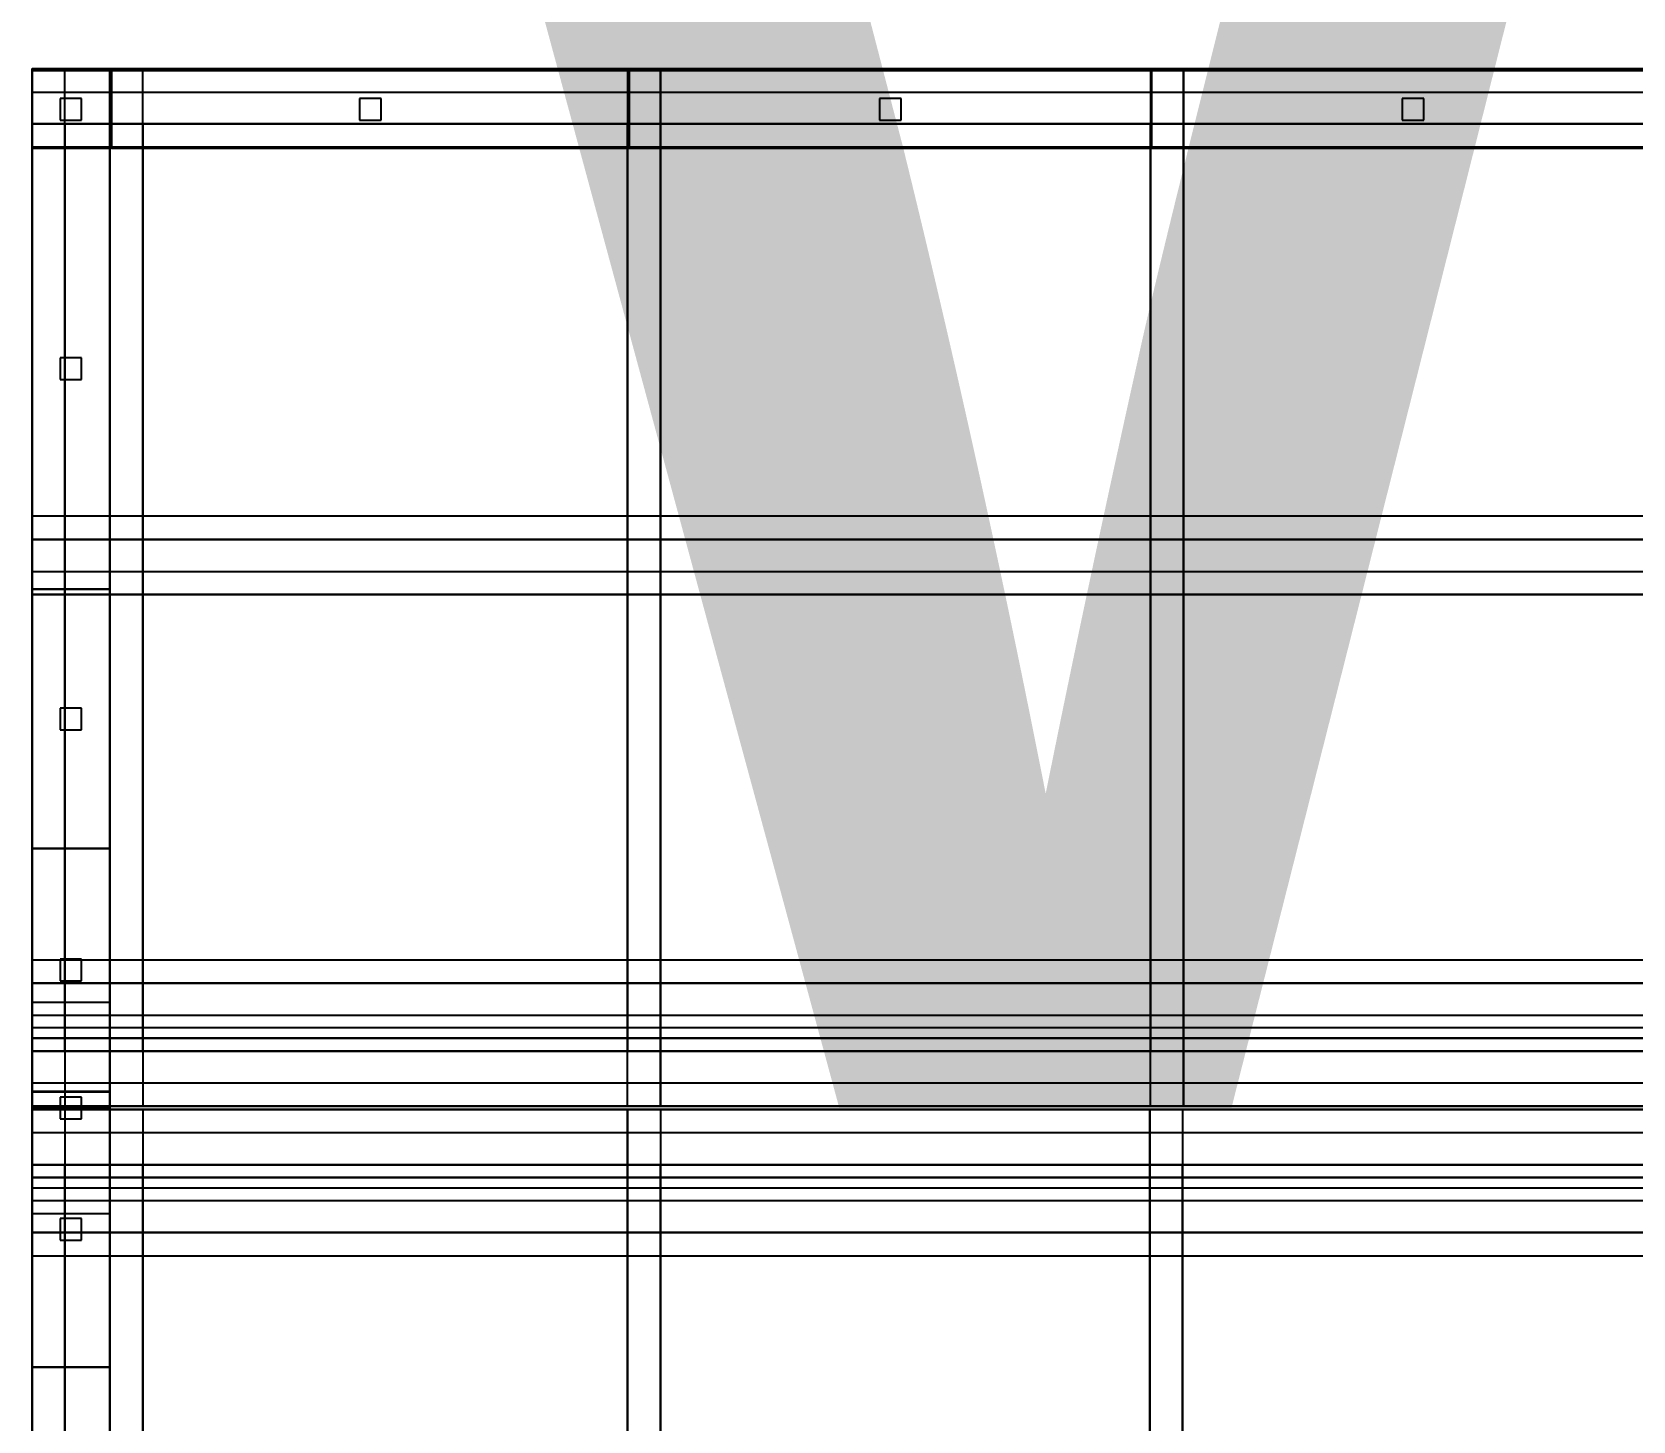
# Model space of a CAD drawing. Header units: inches. Extents: x -147 to 425, y -48 to 169.
# Drawn here: x -147.3 to -74.3, y -14.7 to 48.6 of the extents above; entities that cross this region are included whole.
import ezdxf

# ---------------------------------------------------------------- set-up
doc = ezdxf.new("R2010")
doc.units = ezdxf.units.IN
doc.header["$MEASUREMENT"] = 0
doc.layers.add('R1', color=4, linetype='CONTINUOUS')
doc.layers.add('W1', color=5, linetype='CONTINUOUS')

msp = doc.modelspace()

# ---------------------------------------------------------------- linework, layer by layer
at = {"layer": 'R1'}
for points in [[(146.48, 44.42, 94.24), (-147.26, 44.42, 94.24), (-147.26, 46.93, 96.74), (146.48, 46.93, 96.74)], [(-147.26, 45.87, 97.8), (146.48, 45.87, 97.8), (146.48, 46.93, 96.74), (-147.26, 46.93, 96.74)], [(-147.26, 44.42, 94.24), (-147.26, -0.31, 138.98), (-147.26, 2.19, 141.48), (-147.26, 46.93, 96.74)], [(-145.77, 2.19, 141.48), (-145.77, 46.93, 96.74), (-147.26, 46.93, 96.74), (-147.26, 2.19, 141.48)], [(-143.72, 44.42, 94.24), (-143.72, -0.31, 138.98), (-143.72, 2.19, 141.48), (-143.72, 46.93, 96.74)], [(-142.22, 2.19, 141.48), (-142.22, 46.93, 96.74), (-143.72, 46.93, 96.74), (-143.72, 2.19, 141.48)], [(-120.14, 46.93, 96.74), (-120.14, 2.19, 141.48), (-118.64, 2.19, 141.48), (-118.64, 46.93, 96.74)], [(-118.64, -0.31, 138.98), (-118.64, 44.42, 94.24), (-118.64, 46.93, 96.74), (-118.64, 2.19, 141.48)], [(-96.32, 46.93, 96.74), (-96.32, 2.19, 141.48), (-94.82, 2.19, 141.48), (-94.82, 46.93, 96.74)], [(-94.82, -0.31, 138.98), (-94.82, 44.42, 94.24), (-94.82, 46.93, 96.74), (-94.82, 2.19, 141.48)], [(146.48, 43.36, 95.3), (-147.26, 43.36, 95.3), (-147.26, 44.42, 94.24), (146.48, 44.42, 94.24)], [(-145.77, 44.42, 94.24), (-145.77, -0.31, 138.98), (-147.26, -0.31, 138.98), (-147.26, 44.42, 94.24)], [(-142.22, 44.42, 94.24), (-142.22, -0.31, 138.98), (-143.72, -0.31, 138.98), (-143.72, 44.42, 94.24)], [(-120.14, -0.31, 138.98), (-120.14, 44.42, 94.24), (-118.64, 44.42, 94.24), (-118.64, -0.31, 138.98)], [(-96.32, -0.31, 138.98), (-96.32, 44.42, 94.24), (-94.82, 44.42, 94.24), (-94.82, -0.31, 138.98)], [(-143.72, 26.55, 117.12), (-147.26, 26.55, 117.12), (-147.26, 25.49, 118.18), (-143.72, 25.49, 118.18)], [(-118.64, 26.55, 117.12), (-143.72, 26.55, 117.12), (-143.72, 25.49, 118.18), (-118.64, 25.49, 118.18)], [(-94.82, 26.55, 117.12), (-118.64, 26.55, 117.12), (-118.64, 25.49, 118.18), (-94.82, 25.49, 118.18)], [(-71.04, 26.55, 117.12), (-94.82, 26.55, 117.12), (-94.82, 25.49, 118.18), (-71.04, 25.49, 118.18)], [(-147.26, 22.99, 115.68), (-143.72, 22.99, 115.68), (-143.72, 25.49, 118.18), (-147.26, 25.49, 118.18)], [(-143.72, 22.99, 115.68), (-118.64, 22.99, 115.68), (-118.64, 25.49, 118.18), (-143.72, 25.49, 118.18)], [(-118.64, 22.99, 115.68), (-94.82, 22.99, 115.68), (-94.82, 25.49, 118.18), (-118.64, 25.49, 118.18)], [(-94.82, 22.99, 115.68), (-71.04, 22.99, 115.68), (-71.04, 25.49, 118.18), (-94.82, 25.49, 118.18)], [(-147.26, 24.04, 114.62), (-143.72, 24.04, 114.62), (-143.72, 22.99, 115.68), (-147.26, 22.99, 115.68)], [(-143.72, 24.04, 114.62), (-118.64, 24.04, 114.62), (-118.64, 22.99, 115.68), (-143.72, 22.99, 115.68)], [(-118.64, 24.04, 114.62), (-94.82, 24.04, 114.62), (-94.82, 22.99, 115.68), (-118.64, 22.99, 115.68)], [(-94.82, 24.04, 114.62), (-71.04, 24.04, 114.62), (-71.04, 22.99, 115.68), (-94.82, 22.99, 115.68)], [(-143.72, 6.34, 137.33), (-147.26, 6.34, 137.33), (-147.26, 5.28, 138.39), (-143.72, 5.28, 138.39)], [(-118.64, 6.34, 137.33), (-143.72, 6.34, 137.33), (-143.72, 5.28, 138.39), (-118.64, 5.28, 138.39)], [(-94.82, 6.34, 137.33), (-118.64, 6.34, 137.33), (-118.64, 5.28, 138.39), (-94.82, 5.28, 138.39)], [(-71.04, 6.34, 137.33), (-94.82, 6.34, 137.33), (-94.82, 5.28, 138.39), (-71.04, 5.28, 138.39)], [(-147.26, 2.78, 135.89), (-143.72, 2.78, 135.89), (-143.72, 5.28, 138.39), (-147.26, 5.28, 138.39)], [(-143.72, 2.78, 135.89), (-118.64, 2.78, 135.89), (-118.64, 5.28, 138.39), (-143.72, 5.28, 138.39)], [(-118.64, 2.78, 135.89), (-94.82, 2.78, 135.89), (-94.82, 5.28, 138.39), (-118.64, 5.28, 138.39)], [(-94.82, 2.78, 135.89), (-71.04, 2.78, 135.89), (-71.04, 5.28, 138.39), (-94.82, 5.28, 138.39)], [(-147.26, 3.83, 134.83), (-143.72, 3.83, 134.83), (-143.72, 2.78, 135.89), (-147.26, 2.78, 135.89)], [(-143.72, 3.83, 134.83), (-118.64, 3.83, 134.83), (-118.64, 2.78, 135.89), (-143.72, 2.78, 135.89)], [(-118.64, 3.83, 134.83), (-94.82, 3.83, 134.83), (-94.82, 2.78, 135.89), (-118.64, 2.78, 135.89)], [(-94.82, 3.83, 134.83), (-71.04, 3.83, 134.83), (-71.04, 2.78, 135.89), (-94.82, 2.78, 135.89)], [(146.48, 3.25, 140.42), (-147.26, 3.25, 140.42), (-147.26, 2.19, 141.48), (146.48, 2.19, 141.48)], [(-147.26, -0.31, 138.98), (146.48, -0.31, 138.98), (146.48, 2.19, 141.48), (-147.26, 2.19, 141.48)], [(-147.26, 0.74, 137.92), (146.48, 0.74, 137.92), (146.48, -0.31, 138.98), (-147.26, -0.31, 138.98)], [(146.48, -0.47, 138.98), (-147.26, -0.47, 138.98), (-147.26, -2.98, 141.48), (146.48, -2.98, 141.48)], [(146.48, -1.53, 137.92), (-147.26, -1.53, 137.92), (-147.26, -0.47, 138.98), (146.48, -0.47, 138.98)], [(-147.26, -0.47, 138.98), (-147.26, -45.21, 94.24), (-147.26, -47.71, 96.74), (-147.26, -2.98, 141.48)], [(-145.77, -0.47, 138.98), (-145.77, -45.21, 94.24), (-147.26, -45.21, 94.24), (-147.26, -0.47, 138.98)], [(-143.72, -0.47, 138.98), (-143.72, -45.21, 94.24), (-143.72, -47.71, 96.74), (-143.72, -2.98, 141.48)], [(-142.22, -0.47, 138.98), (-142.22, -45.21, 94.24), (-143.72, -45.21, 94.24), (-143.72, -0.47, 138.98)], [(-120.14, -0.47, 138.98), (-120.14, -45.21, 94.24), (-120.14, -47.71, 96.74), (-120.14, -2.98, 141.48)], [(-118.64, -0.47, 138.98), (-118.64, -45.21, 94.24), (-120.14, -45.21, 94.24), (-120.14, -0.47, 138.98)], [(-96.36, -0.47, 138.98), (-96.36, -45.21, 94.24), (-96.36, -47.71, 96.74), (-96.36, -2.98, 141.48)], [(-94.86, -0.47, 138.98), (-94.86, -45.21, 94.24), (-96.36, -45.21, 94.24), (-96.36, -0.47, 138.98)], [(-147.26, -4.04, 140.42), (146.48, -4.04, 140.42), (146.48, -2.98, 141.48), (-147.26, -2.98, 141.48)], [(-145.77, -47.71, 96.74), (-145.77, -2.98, 141.48), (-147.26, -2.98, 141.48), (-147.26, -47.71, 96.74)], [(-143.72, -3.56, 135.89), (-147.26, -3.56, 135.89), (-147.26, -6.07, 138.39), (-143.72, -6.07, 138.39)], [(-143.72, -4.62, 134.83), (-147.26, -4.62, 134.83), (-147.26, -3.56, 135.89), (-143.72, -3.56, 135.89)], [(-142.22, -47.71, 96.74), (-142.22, -2.98, 141.48), (-143.72, -2.98, 141.48), (-143.72, -47.71, 96.74)], [(-120.14, -3.56, 135.89), (-143.72, -3.56, 135.89), (-143.72, -6.07, 138.39), (-120.14, -6.07, 138.39)], [(-120.14, -4.62, 134.83), (-143.72, -4.62, 134.83), (-143.72, -3.56, 135.89), (-120.14, -3.56, 135.89)], [(-118.64, -47.71, 96.74), (-118.64, -2.98, 141.48), (-120.14, -2.98, 141.48), (-120.14, -47.71, 96.74)], [(-96.36, -3.56, 135.89), (-120.14, -3.56, 135.89), (-120.14, -6.07, 138.39), (-96.36, -6.07, 138.39)], [(-96.36, -4.62, 134.83), (-120.14, -4.62, 134.83), (-120.14, -3.56, 135.89), (-96.36, -3.56, 135.89)], [(-94.86, -47.71, 96.74), (-94.86, -2.98, 141.48), (-96.36, -2.98, 141.48), (-96.36, -47.71, 96.74)], [(-72.54, -3.56, 135.89), (-96.36, -3.56, 135.89), (-96.36, -6.07, 138.39), (-72.54, -6.07, 138.39)], [(-72.54, -4.62, 134.83), (-96.36, -4.62, 134.83), (-96.36, -3.56, 135.89), (-72.54, -3.56, 135.89)], [(-147.26, -7.13, 137.33), (-143.72, -7.13, 137.33), (-143.72, -6.07, 138.39), (-147.26, -6.07, 138.39)], [(-143.72, -7.13, 137.33), (-120.14, -7.13, 137.33), (-120.14, -6.07, 138.39), (-143.72, -6.07, 138.39)], [(-120.14, -7.13, 137.33), (-96.36, -7.13, 137.33), (-96.36, -6.07, 138.39), (-120.14, -6.07, 138.39)], [(-96.36, -7.13, 137.33), (-72.54, -7.13, 137.33), (-72.54, -6.07, 138.39), (-96.36, -6.07, 138.39)]]:
    msp.add_3dface(points, dxfattribs=at)
at = {"layer": 'W1'}
for p, q in [((-145, 45.57, 19.96), (-145.98, 45.57, 19.96)), ((-145.98, 45.57, 19.96), (-145.98, 44.59, 19.96)), ((-145, 45.57, 38.54), (-145.98, 45.57, 38.54)), ((-145.98, 45.57, 38.54), (-145.98, 44.59, 38.54)), ((-145, 45.57, 57.09), (-145.98, 45.57, 57.09)), ((-145.98, 45.57, 57.09), (-145.98, 44.59, 57.09)), ((-145, 45.57, 75.67), (-145.98, 45.57, 75.67)), ((-145.98, 45.57, 75.67), (-145.98, 44.59, 75.67)), ((-145, 44.59, 19.96), (-145, 45.57, 19.96)), ((-145, 44.59, 38.54), (-145, 45.57, 38.54)), ((-145, 44.59, 57.09), (-145, 45.57, 57.09)), ((-145, 44.59, 75.67), (-145, 45.57, 75.67)), ((-143.64, 45.57, 16.24), (-143.64, 45.57, 15.26)), ((-143.64, 45.57, 15.26), (-143.64, 44.59, 15.26)), ((-143.64, 44.59, 16.24), (-143.64, 45.57, 16.24)), ((-143.64, 45.57, 51.67), (-143.64, 45.57, 50.69)), ((-143.64, 45.57, 50.69), (-143.64, 44.59, 50.69)), ((-143.64, 44.59, 51.67), (-143.64, 45.57, 51.67)), ((-143.64, 45.57, 87.11), (-143.64, 45.57, 86.12)), ((-143.64, 45.57, 86.12), (-143.64, 44.59, 86.12)), ((-143.64, 44.59, 87.11), (-143.64, 45.57, 87.11)), ((-131.36, 45.57, 19.96), (-132.34, 45.57, 19.96)), ((-132.34, 45.57, 19.96), (-132.34, 44.59, 19.96)), ((-131.36, 45.57, 38.54), (-132.34, 45.57, 38.54)), ((-132.34, 45.57, 38.54), (-132.34, 44.59, 38.54)), ((-131.36, 45.57, 57.09), (-132.34, 45.57, 57.09)), ((-132.34, 45.57, 57.09), (-132.34, 44.59, 57.09)), ((-131.36, 45.57, 75.67), (-132.34, 45.57, 75.67)), ((-132.34, 45.57, 75.67), (-132.34, 44.59, 75.67)), ((-131.36, 44.59, 19.96), (-131.36, 45.57, 19.96)), ((-131.36, 44.59, 38.54), (-131.36, 45.57, 38.54)), ((-131.36, 44.59, 57.09), (-131.36, 45.57, 57.09)), ((-131.36, 44.59, 75.67), (-131.36, 45.57, 75.67)), ((-120.06, 45.57, 16.24), (-120.06, 45.57, 15.26)), ((-120.06, 45.57, 15.26), (-120.06, 44.59, 15.26)), ((-120.06, 44.59, 16.24), (-120.06, 45.57, 16.24)), ((-120.06, 45.57, 51.67), (-120.06, 45.57, 50.69)), ((-120.06, 45.57, 50.69), (-120.06, 44.59, 50.69)), ((-120.06, 44.59, 51.67), (-120.06, 45.57, 51.67)), ((-120.06, 45.57, 87.11), (-120.06, 45.57, 86.12)), ((-120.06, 45.57, 86.12), (-120.06, 44.59, 86.12)), ((-120.06, 44.59, 87.11), (-120.06, 45.57, 87.11)), ((-107.68, 45.57, 19.96), (-108.66, 45.57, 19.96)), ((-108.66, 45.57, 19.96), (-108.66, 44.59, 19.96)), ((-107.68, 45.57, 38.54), (-108.66, 45.57, 38.54)), ((-108.66, 45.57, 38.54), (-108.66, 44.59, 38.54)), ((-107.68, 45.57, 57.09), (-108.66, 45.57, 57.09)), ((-108.66, 45.57, 57.09), (-108.66, 44.59, 57.09)), ((-107.68, 45.57, 75.67), (-108.66, 45.57, 75.67)), ((-108.66, 45.57, 75.67), (-108.66, 44.59, 75.67)), ((-107.68, 44.59, 19.96), (-107.68, 45.57, 19.96)), ((-107.68, 44.59, 38.54), (-107.68, 45.57, 38.54)), ((-107.68, 44.59, 57.09), (-107.68, 45.57, 57.09)), ((-107.68, 44.59, 75.67), (-107.68, 45.57, 75.67)), ((-96.28, 45.57, 16.24), (-96.28, 45.57, 15.26)), ((-96.28, 45.57, 15.26), (-96.28, 44.59, 15.26)), ((-96.28, 44.59, 16.24), (-96.28, 45.57, 16.24)), ((-96.28, 45.57, 51.67), (-96.28, 45.57, 50.69)), ((-96.28, 45.57, 50.69), (-96.28, 44.59, 50.69)), ((-96.28, 44.59, 51.67), (-96.28, 45.57, 51.67)), ((-96.28, 45.57, 87.11), (-96.28, 45.57, 86.12)), ((-96.28, 45.57, 86.12), (-96.28, 44.59, 86.12)), ((-96.28, 44.59, 87.11), (-96.28, 45.57, 87.11)), ((-83.88, 45.57, 19.96), (-84.86, 45.57, 19.96)), ((-84.86, 45.57, 19.96), (-84.86, 44.59, 19.96)), ((-83.88, 45.57, 38.54), (-84.86, 45.57, 38.54)), ((-84.86, 45.57, 38.54), (-84.86, 44.59, 38.54)), ((-83.88, 45.57, 57.09), (-84.86, 45.57, 57.09)), ((-84.86, 45.57, 57.09), (-84.86, 44.59, 57.09)), ((-83.88, 45.57, 75.67), (-84.86, 45.57, 75.67)), ((-84.86, 45.57, 75.67), (-84.86, 44.59, 75.67)), ((-83.88, 44.59, 19.96), (-83.88, 45.57, 19.96)), ((-83.88, 44.59, 38.54), (-83.88, 45.57, 38.54)), ((-83.88, 44.59, 57.09), (-83.88, 45.57, 57.09)), ((-83.88, 44.59, 75.67), (-83.88, 45.57, 75.67)), ((-145.98, 44.59, 19.96), (-145, 44.59, 19.96)), ((-145.98, 44.59, 38.54), (-145, 44.59, 38.54)), ((-145.98, 44.59, 57.09), (-145, 44.59, 57.09)), ((-145.98, 44.59, 75.67), (-145, 44.59, 75.67)), ((-143.64, 44.59, 15.26), (-143.64, 44.59, 16.24)), ((-143.64, 44.59, 50.69), (-143.64, 44.59, 51.67)), ((-143.64, 44.59, 86.12), (-143.64, 44.59, 87.11)), ((-132.34, 44.59, 19.96), (-131.36, 44.59, 19.96)), ((-132.34, 44.59, 38.54), (-131.36, 44.59, 38.54)), ((-132.34, 44.59, 57.09), (-131.36, 44.59, 57.09)), ((-132.34, 44.59, 75.67), (-131.36, 44.59, 75.67)), ((-120.06, 44.59, 15.26), (-120.06, 44.59, 16.24)), ((-120.06, 44.59, 50.69), (-120.06, 44.59, 51.67)), ((-120.06, 44.59, 86.12), (-120.06, 44.59, 87.11)), ((-108.66, 44.59, 19.96), (-107.68, 44.59, 19.96)), ((-108.66, 44.59, 38.54), (-107.68, 44.59, 38.54)), ((-108.66, 44.59, 57.09), (-107.68, 44.59, 57.09)), ((-108.66, 44.59, 75.67), (-107.68, 44.59, 75.67)), ((-96.28, 44.59, 15.26), (-96.28, 44.59, 16.24)), ((-96.28, 44.59, 50.69), (-96.28, 44.59, 51.67)), ((-96.28, 44.59, 86.12), (-96.28, 44.59, 87.11)), ((-84.86, 44.59, 19.96), (-83.88, 44.59, 19.96)), ((-84.86, 44.59, 38.54), (-83.88, 44.59, 38.54)), ((-84.86, 44.59, 57.09), (-83.88, 44.59, 57.09)), ((-84.86, 44.59, 75.67), (-83.88, 44.59, 75.67)), ((-145, 43.31, 15.26), (-145.98, 43.31, 15.26)), ((-145.98, 43.31, 15.26), (-145.98, 43.31, 16.24)), ((-145.98, 43.31, 16.24), (-145, 43.31, 16.24)), ((-145, 43.31, 50.69), (-145.98, 43.31, 50.69)), ((-145.98, 43.31, 50.69), (-145.98, 43.31, 51.67)), ((-145.98, 43.31, 51.67), (-145, 43.31, 51.67)), ((-145, 43.31, 86.12), (-145.98, 43.31, 86.12)), ((-145.98, 43.31, 86.12), (-145.98, 43.31, 87.11)), ((-145.98, 43.31, 87.11), (-145, 43.31, 87.11)), ((-145, 43.31, 16.24), (-145, 43.31, 15.26)), ((-145, 43.31, 51.67), (-145, 43.31, 50.69)), ((-145, 43.31, 87.11), (-145, 43.31, 86.12)), ((-145, 33.76, 19.96), (-145.98, 33.76, 19.96)), ((-145.98, 33.76, 19.96), (-145.98, 32.78, 19.96)), ((-145, 33.76, 38.54), (-145.98, 33.76, 38.54)), ((-145.98, 33.76, 38.54), (-145.98, 32.78, 38.54)), ((-145, 33.76, 57.09), (-145.98, 33.76, 57.09)), ((-145.98, 33.76, 57.09), (-145.98, 32.78, 57.09)), ((-145, 33.76, 75.67), (-145.98, 33.76, 75.67)), ((-145.98, 33.76, 75.67), (-145.98, 32.78, 75.67)), ((-145, 33.76, 93.23), (-145.98, 33.76, 93.23)), ((-145.98, 33.76, 93.23), (-145.98, 32.78, 93.23)), ((-145, 32.78, 19.96), (-145, 33.76, 19.96)), ((-145, 32.78, 38.54), (-145, 33.76, 38.54)), ((-145, 32.78, 57.09), (-145, 33.76, 57.09)), ((-145, 32.78, 75.67), (-145, 33.76, 75.67)), ((-145, 32.78, 93.23), (-145, 33.76, 93.23)), ((-145.98, 32.78, 19.96), (-145, 32.78, 19.96)), ((-145.98, 32.78, 38.54), (-145, 32.78, 38.54)), ((-145.98, 32.78, 57.09), (-145, 32.78, 57.09)), ((-145.98, 32.78, 75.67), (-145, 32.78, 75.67)), ((-145.98, 32.78, 93.23), (-145, 32.78, 93.23)), ((-145, 23.23, 16.24), (-145.98, 23.23, 16.24)), ((-145.98, 23.23, 16.24), (-145.98, 23.23, 15.26)), ((-145.98, 23.23, 15.26), (-145, 23.23, 15.26)), ((-145, 23.23, 51.67), (-145.98, 23.23, 51.67)), ((-145.98, 23.23, 51.67), (-145.98, 23.23, 50.69)), ((-145.98, 23.23, 50.69), (-145, 23.23, 50.69)), ((-145, 23.23, 87.11), (-145.98, 23.23, 87.11)), ((-145.98, 23.23, 87.11), (-145.98, 23.23, 86.12)), ((-145.98, 23.23, 86.12), (-145, 23.23, 86.12)), ((-145, 23.23, 15.26), (-145, 23.23, 16.24)), ((-145, 23.23, 50.69), (-145, 23.23, 51.67)), ((-145, 23.23, 86.12), (-145, 23.23, 87.11)), ((-145, 17.81, 19.96), (-145.98, 17.81, 19.96)), ((-145.98, 17.81, 19.96), (-145.98, 16.83, 19.96)), ((-145, 17.81, 38.54), (-145.98, 17.81, 38.54)), ((-145.98, 17.81, 38.54), (-145.98, 16.83, 38.54)), ((-145, 17.81, 57.09), (-145.98, 17.81, 57.09)), ((-145.98, 17.81, 57.09), (-145.98, 16.83, 57.09)), ((-145, 17.81, 75.67), (-145.98, 17.81, 75.67)), ((-145.98, 17.81, 75.67), (-145.98, 16.83, 75.67)), ((-145, 17.81, 93.23), (-145.98, 17.81, 93.23)), ((-145.98, 17.81, 93.23), (-145.98, 16.83, 93.23)), ((-145, 16.83, 19.96), (-145, 17.81, 19.96)), ((-145, 16.83, 38.54), (-145, 17.81, 38.54)), ((-145, 16.83, 57.09), (-145, 17.81, 57.09)), ((-145, 16.83, 75.67), (-145, 17.81, 75.67)), ((-145, 16.83, 93.23), (-145, 17.81, 93.23)), ((-145.98, 16.83, 19.96), (-145, 16.83, 19.96)), ((-145.98, 16.83, 38.54), (-145, 16.83, 38.54)), ((-145.98, 16.83, 57.09), (-145, 16.83, 57.09)), ((-145.98, 16.83, 75.67), (-145, 16.83, 75.67)), ((-145.98, 16.83, 93.23), (-145, 16.83, 93.23)), ((-145, 11.42, 16.24), (-145.98, 11.42, 16.24)), ((-145.98, 11.42, 16.24), (-145.98, 11.42, 15.26)), ((-145.98, 11.42, 15.26), (-145, 11.42, 15.26)), ((-145, 11.42, 51.67), (-145.98, 11.42, 51.67)), ((-145.98, 11.42, 51.67), (-145.98, 11.42, 50.69)), ((-145.98, 11.42, 50.69), (-145, 11.42, 50.69)), ((-145, 11.42, 15.26), (-145, 11.42, 16.24)), ((-145, 11.42, 50.69), (-145, 11.42, 51.67)), ((-145, 6.38, 19.96), (-145.98, 6.38, 19.96)), ((-145.98, 6.38, 19.96), (-145.98, 5.39, 19.96)), ((-145, 6.38, 38.54), (-145.98, 6.38, 38.54)), ((-145.98, 6.38, 38.54), (-145.98, 5.39, 38.54)), ((-145, 6.38, 57.09), (-145.98, 6.38, 57.09)), ((-145.98, 6.38, 57.09), (-145.98, 5.39, 57.09)), ((-145, 6.38, 75.67), (-145.98, 6.38, 75.67)), ((-145.98, 6.38, 75.67), (-145.98, 5.39, 75.67)), ((-145, 5.39, 19.96), (-145, 6.38, 19.96)), ((-145, 5.39, 38.54), (-145, 6.38, 38.54)), ((-145, 5.39, 57.09), (-145, 6.38, 57.09)), ((-145, 5.39, 75.67), (-145, 6.38, 75.67)), ((-145.98, 5.39, 19.96), (-145, 5.39, 19.96)), ((-145.98, 5.39, 38.54), (-145, 5.39, 38.54)), ((-145.98, 5.39, 57.09), (-145, 5.39, 57.09)), ((-145.98, 5.39, 75.67), (-145, 5.39, 75.67)), ((-145, 0.35, 15.26), (-145.98, 0.35, 15.26)), ((-145.98, 0.35, 15.26), (-145.98, 0.35, 16.24)), ((-145.98, 0.35, 16.24), (-145, 0.35, 16.24)), ((-145, 0.35, 50.69), (-145.98, 0.35, 50.69)), ((-145.98, 0.35, 50.69), (-145.98, 0.35, 51.67)), ((-145.98, 0.35, 51.67), (-145, 0.35, 51.67)), ((-145, 0.1, 134.25), (-145.98, 0.1, 134.25)), ((-145.98, 0.1, 134.25), (-145.98, -0.89, 134.25)), ((-145, 0.35, 16.24), (-145, 0.35, 15.26)), ((-145, 0.35, 51.67), (-145, 0.35, 50.69)), ((-145, -0.89, 134.25), (-145, 0.1, 134.25)), ((-145.98, -0.89, 134.25), (-145, -0.89, 134.25)), ((-145, -5.43, 19.96), (-145.98, -5.43, 19.96)), ((-145.98, -5.43, 19.96), (-145.98, -6.42, 19.96)), ((-145, -5.43, 38.54), (-145.98, -5.43, 38.54)), ((-145.98, -5.43, 38.54), (-145.98, -6.42, 38.54)), ((-145, -5.43, 57.09), (-145.98, -5.43, 57.09)), ((-145.98, -5.43, 57.09), (-145.98, -6.42, 57.09)), ((-145, -5.43, 75.67), (-145.98, -5.43, 75.67)), ((-145.98, -5.43, 75.67), (-145.98, -6.42, 75.67)), ((-145, -6.42, 19.96), (-145, -5.43, 19.96)), ((-145, -6.42, 38.54), (-145, -5.43, 38.54)), ((-145, -6.42, 57.09), (-145, -5.43, 57.09)), ((-145, -6.42, 75.67), (-145, -5.43, 75.67)), ((-145.98, -6.42, 19.96), (-145, -6.42, 19.96)), ((-145.98, -6.42, 38.54), (-145, -6.42, 38.54)), ((-145.98, -6.42, 57.09), (-145, -6.42, 57.09)), ((-145.98, -6.42, 75.67), (-145, -6.42, 75.67)), ((-145, -12.2, 15.26), (-145.98, -12.2, 15.26)), ((-145.98, -12.2, 15.26), (-145.98, -12.2, 16.24)), ((-145.98, -12.2, 16.24), (-145, -12.2, 16.24)), ((-145, -12.2, 50.69), (-145.98, -12.2, 50.69)), ((-145.98, -12.2, 50.69), (-145.98, -12.2, 51.67)), ((-145.98, -12.2, 51.67), (-145, -12.2, 51.67)), ((-145, -12.2, 16.24), (-145, -12.2, 15.26)), ((-145, -12.2, 51.67), (-145, -12.2, 50.69))]:
    msp.add_line(p, q, dxfattribs=at)
for points in [[(-143.72, 46.85), (-143.72, -47.64), (-147.26, -47.64), (-147.26, 46.85)], [(-147.26, -47.64, 1.5), (-147.26, 46.85, 1.5), (-147.26, 46.85), (-147.26, -47.64)], [(-143.72, -0.39, 139.06), (-143.72, 46.85, 91.81), (-147.26, 46.85, 91.81), (-147.26, -0.39, 139.06)], [(-147.26, 45.79, 90.75), (-147.26, -1.45, 138), (-147.26, -0.39, 139.06), (-147.26, 46.85, 91.81)], [(-143.72, 46.85, 91.81), (-143.72, 46.85), (-147.26, 46.85), (-147.26, 46.85, 91.81)], [(-147.26, 45.35), (-147.26, 45.35, 91.81), (-147.26, 46.85, 91.81), (-147.26, 46.85)], [(-143.72, 43.31, 19.96), (-143.72, 46.85, 19.96), (-147.26, 46.85, 19.96), (-147.26, 43.31, 19.96)], [(-147.26, 46.85, 18.46), (-147.26, 43.31, 18.46), (-147.26, 43.31, 19.96), (-147.26, 46.85, 19.96)], [(-143.72, 43.31, 38.54), (-143.72, 46.85, 38.54), (-147.26, 46.85, 38.54), (-147.26, 43.31, 38.54)], [(-147.26, 46.85, 37.05), (-147.26, 43.31, 37.05), (-147.26, 43.31, 38.54), (-147.26, 46.85, 38.54)], [(-143.72, 43.31, 57.09), (-143.72, 46.85, 57.09), (-147.26, 46.85, 57.09), (-147.26, 43.31, 57.09)], [(-147.26, 46.85, 55.59), (-147.26, 43.31, 55.59), (-147.26, 43.31, 57.09), (-147.26, 46.85, 57.09)], [(-143.72, 43.31, 75.67), (-143.72, 46.85, 75.67), (-147.26, 46.85, 75.67), (-147.26, 43.31, 75.67)], [(-147.26, 46.85, 74.17), (-147.26, 43.31, 74.17), (-147.26, 43.31, 75.67), (-147.26, 46.85, 75.67)], [(-143.72, 46.85, 1.5), (-143.72, -47.64, 1.5), (-143.72, -47.64), (-143.72, 46.85)], [(-143.72, -1.45, 138), (-143.72, 45.79, 90.75), (-143.72, 46.85, 91.81), (-143.72, -0.39, 139.06)], [(-143.72, 45.35, 91.81), (-143.72, 45.35), (-143.72, 46.85), (-143.72, 46.85, 91.81)], [(-143.72, 43.31, 18.46), (-143.72, 46.85, 18.46), (-143.72, 46.85, 19.96), (-143.72, 43.31, 19.96)], [(-143.72, 43.31, 37.05), (-143.72, 46.85, 37.05), (-143.72, 46.85, 38.54), (-143.72, 43.31, 38.54)], [(-143.72, 43.31, 55.59), (-143.72, 46.85, 55.59), (-143.72, 46.85, 57.09), (-143.72, 43.31, 57.09)], [(-143.72, 43.31, 74.17), (-143.72, 46.85, 74.17), (-143.72, 46.85, 75.67), (-143.72, 43.31, 75.67)], [(-143.64, 46.85), (142.85, 46.85), (142.85, 43.31), (-143.64, 43.31)], [(-143.64, 46.85, 1.5), (142.85, 46.85, 1.5), (142.85, 46.85), (-143.64, 46.85)], [(142.85, 46.85, 94.21), (-143.64, 46.85, 94.21), (-143.64, 43.31, 94.21), (142.85, 43.31, 94.21)], [(142.85, 46.85, 92.72), (-143.64, 46.85, 92.72), (-143.64, 46.85, 94.21), (142.85, 46.85, 94.21)], [(-143.64, 46.85, 94.21), (-143.64, 46.85), (-143.64, 43.31), (-143.64, 43.31, 94.21)], [(-142.15, 46.85, 94.21), (-142.15, 46.85), (-143.64, 46.85), (-143.64, 46.85, 94.21)], [(-120.06, 46.85, 19.96), (-143.64, 46.85, 19.96), (-143.64, 43.31, 19.96), (-120.06, 43.31, 19.96)], [(-120.06, 46.85, 18.46), (-143.64, 46.85, 18.46), (-143.64, 46.85, 19.96), (-120.06, 46.85, 19.96)], [(-120.06, 46.85, 38.54), (-143.64, 46.85, 38.54), (-143.64, 43.31, 38.54), (-120.06, 43.31, 38.54)], [(-120.06, 46.85, 37.05), (-143.64, 46.85, 37.05), (-143.64, 46.85, 38.54), (-120.06, 46.85, 38.54)], [(-120.06, 46.85, 57.09), (-143.64, 46.85, 57.09), (-143.64, 43.31, 57.09), (-120.06, 43.31, 57.09)], [(-120.06, 46.85, 55.59), (-143.64, 46.85, 55.59), (-143.64, 46.85, 57.09), (-120.06, 46.85, 57.09)], [(-120.06, 46.85, 75.67), (-143.64, 46.85, 75.67), (-143.64, 43.31, 75.67), (-120.06, 43.31, 75.67)], [(-120.06, 46.85, 74.17), (-143.64, 46.85, 74.17), (-143.64, 46.85, 75.67), (-120.06, 46.85, 75.67)], [(-120.06, 46.85, 94.21), (-120.06, 46.85), (-120.06, 43.31), (-120.06, 43.31, 94.21)], [(-118.56, 46.85, 94.21), (-118.56, 46.85), (-120.06, 46.85), (-120.06, 46.85, 94.21)], [(-96.28, 46.85, 19.96), (-120.06, 46.85, 19.96), (-120.06, 43.31, 19.96), (-96.28, 43.31, 19.96)], [(-96.28, 46.85, 18.46), (-120.06, 46.85, 18.46), (-120.06, 46.85, 19.96), (-96.28, 46.85, 19.96)], [(-96.28, 46.85, 38.54), (-120.06, 46.85, 38.54), (-120.06, 43.31, 38.54), (-96.28, 43.31, 38.54)], [(-96.28, 46.85, 37.05), (-120.06, 46.85, 37.05), (-120.06, 46.85, 38.54), (-96.28, 46.85, 38.54)], [(-96.28, 46.85, 57.09), (-120.06, 46.85, 57.09), (-120.06, 43.31, 57.09), (-96.28, 43.31, 57.09)], [(-96.28, 46.85, 55.59), (-120.06, 46.85, 55.59), (-120.06, 46.85, 57.09), (-96.28, 46.85, 57.09)], [(-96.28, 46.85, 75.67), (-120.06, 46.85, 75.67), (-120.06, 43.31, 75.67), (-96.28, 43.31, 75.67)], [(-96.28, 46.85, 74.17), (-120.06, 46.85, 74.17), (-120.06, 46.85, 75.67), (-96.28, 46.85, 75.67)], [(-96.28, 46.85, 94.21), (-96.28, 46.85), (-96.28, 43.31), (-96.28, 43.31, 94.21)], [(-94.78, 46.85, 94.21), (-94.78, 46.85), (-96.28, 46.85), (-96.28, 46.85, 94.21)], [(-72.46, 46.85, 19.96), (-96.28, 46.85, 19.96), (-96.28, 43.31, 19.96), (-72.46, 43.31, 19.96)], [(-72.46, 46.85, 18.46), (-96.28, 46.85, 18.46), (-96.28, 46.85, 19.96), (-72.46, 46.85, 19.96)], [(-72.46, 46.85, 38.54), (-96.28, 46.85, 38.54), (-96.28, 43.31, 38.54), (-72.46, 43.31, 38.54)], [(-72.46, 46.85, 37.05), (-96.28, 46.85, 37.05), (-96.28, 46.85, 38.54), (-72.46, 46.85, 38.54)], [(-72.46, 46.85, 57.09), (-96.28, 46.85, 57.09), (-96.28, 43.31, 57.09), (-72.46, 43.31, 57.09)], [(-72.46, 46.85, 55.59), (-96.28, 46.85, 55.59), (-96.28, 46.85, 57.09), (-72.46, 46.85, 57.09)], [(-72.46, 46.85, 75.67), (-96.28, 46.85, 75.67), (-96.28, 43.31, 75.67), (-72.46, 43.31, 75.67)], [(-72.46, 46.85, 74.17), (-96.28, 46.85, 74.17), (-96.28, 46.85, 75.67), (-72.46, 46.85, 75.67)], [(-143.72, 43.31, 95.35), (-143.72, 43.31), (-147.26, 43.31), (-147.26, 43.31, 95.35)], [(-147.26, 41.81), (-147.26, 41.81, 95.35), (-147.26, 43.31, 95.35), (-147.26, 43.31)], [(-143.72, 23.23, 19.96), (-143.72, 43.31, 19.96), (-147.26, 43.31, 19.96), (-147.26, 23.23, 19.96)], [(-147.26, 43.31, 18.46), (-147.26, 23.23, 18.46), (-147.26, 23.23, 19.96), (-147.26, 43.31, 19.96)], [(-143.72, 23.23, 38.54), (-143.72, 43.31, 38.54), (-147.26, 43.31, 38.54), (-147.26, 23.23, 38.54)], [(-147.26, 43.31, 37.05), (-147.26, 23.23, 37.05), (-147.26, 23.23, 38.54), (-147.26, 43.31, 38.54)], [(-143.72, 23.23, 57.09), (-143.72, 43.31, 57.09), (-147.26, 43.31, 57.09), (-147.26, 23.23, 57.09)], [(-147.26, 43.31, 55.59), (-147.26, 23.23, 55.59), (-147.26, 23.23, 57.09), (-147.26, 43.31, 57.09)], [(-143.72, 23.23, 75.67), (-143.72, 43.31, 75.67), (-147.26, 43.31, 75.67), (-147.26, 23.23, 75.67)], [(-147.26, 43.31, 74.17), (-147.26, 23.23, 74.17), (-147.26, 23.23, 75.67), (-147.26, 43.31, 75.67)], [(-143.72, 23.23, 93.23), (-143.72, 43.31, 93.23), (-147.26, 43.31, 93.23), (-147.26, 23.23, 93.23)], [(-147.26, 43.31, 91.73), (-147.26, 23.23, 91.73), (-147.26, 23.23, 93.23), (-147.26, 43.31, 93.23)], [(-143.72, 41.81, 95.35), (-143.72, 41.81), (-143.72, 43.31), (-143.72, 43.31, 95.35)], [(-143.72, 23.23, 18.46), (-143.72, 43.31, 18.46), (-143.72, 43.31, 19.96), (-143.72, 23.23, 19.96)], [(-143.72, 23.23, 37.05), (-143.72, 43.31, 37.05), (-143.72, 43.31, 38.54), (-143.72, 23.23, 38.54)], [(-143.72, 23.23, 55.59), (-143.72, 43.31, 55.59), (-143.72, 43.31, 57.09), (-143.72, 23.23, 57.09)], [(-143.72, 23.23, 74.17), (-143.72, 43.31, 74.17), (-143.72, 43.31, 75.67), (-143.72, 23.23, 75.67)], [(-143.72, 23.23, 91.73), (-143.72, 43.31, 91.73), (-143.72, 43.31, 93.23), (-143.72, 23.23, 93.23)], [(142.85, 43.31, 1.5), (-143.64, 43.31, 1.5), (-143.64, 43.31), (142.85, 43.31)], [(-143.64, 43.31, 92.72), (142.85, 43.31, 92.72), (142.85, 43.31, 94.21), (-143.64, 43.31, 94.21)], [(-142.15, 43.31), (-142.15, 43.31, 94.21), (-143.64, 43.31, 94.21), (-143.64, 43.31)], [(-143.64, 43.31, 18.46), (-120.06, 43.31, 18.46), (-120.06, 43.31, 19.96), (-143.64, 43.31, 19.96)], [(-143.64, 43.31, 37.05), (-120.06, 43.31, 37.05), (-120.06, 43.31, 38.54), (-143.64, 43.31, 38.54)], [(-143.64, 43.31, 55.59), (-120.06, 43.31, 55.59), (-120.06, 43.31, 57.09), (-143.64, 43.31, 57.09)], [(-143.64, 43.31, 74.17), (-120.06, 43.31, 74.17), (-120.06, 43.31, 75.67), (-143.64, 43.31, 75.67)], [(-118.56, 43.31), (-118.56, 43.31, 94.21), (-120.06, 43.31, 94.21), (-120.06, 43.31)], [(-120.06, 43.31, 18.46), (-96.28, 43.31, 18.46), (-96.28, 43.31, 19.96), (-120.06, 43.31, 19.96)], [(-120.06, 43.31, 37.05), (-96.28, 43.31, 37.05), (-96.28, 43.31, 38.54), (-120.06, 43.31, 38.54)], [(-120.06, 43.31, 55.59), (-96.28, 43.31, 55.59), (-96.28, 43.31, 57.09), (-120.06, 43.31, 57.09)], [(-120.06, 43.31, 74.17), (-96.28, 43.31, 74.17), (-96.28, 43.31, 75.67), (-120.06, 43.31, 75.67)], [(-94.78, 43.31), (-94.78, 43.31, 94.21), (-96.28, 43.31, 94.21), (-96.28, 43.31)], [(-96.28, 43.31, 18.46), (-72.46, 43.31, 18.46), (-72.46, 43.31, 19.96), (-96.28, 43.31, 19.96)], [(-96.28, 43.31, 37.05), (-72.46, 43.31, 37.05), (-72.46, 43.31, 38.54), (-96.28, 43.31, 38.54)], [(-96.28, 43.31, 55.59), (-72.46, 43.31, 55.59), (-72.46, 43.31, 57.09), (-96.28, 43.31, 57.09)], [(-96.28, 43.31, 74.17), (-72.46, 43.31, 74.17), (-72.46, 43.31, 75.67), (-96.28, 43.31, 75.67)], [(-147.26, 24.72, 115.43), (-147.26, 24.72), (-147.26, 23.23), (-147.26, 23.23, 115.43)], [(-143.72, 24.72), (-143.72, 24.72, 115.43), (-143.72, 23.23, 115.43), (-143.72, 23.23)], [(-143.72, 23.23), (-143.72, 23.23, 115.43), (-147.26, 23.23, 115.43), (-147.26, 23.23)], [(-143.72, 11.42, 19.96), (-143.72, 23.23, 19.96), (-147.26, 23.23, 19.96), (-147.26, 11.42, 19.96)], [(-147.26, 23.23, 18.46), (-147.26, 11.42, 18.46), (-147.26, 11.42, 19.96), (-147.26, 23.23, 19.96)], [(-143.72, 11.42, 38.54), (-143.72, 23.23, 38.54), (-147.26, 23.23, 38.54), (-147.26, 11.42, 38.54)], [(-147.26, 23.23, 37.05), (-147.26, 11.42, 37.05), (-147.26, 11.42, 38.54), (-147.26, 23.23, 38.54)], [(-143.72, 11.42, 57.09), (-143.72, 23.23, 57.09), (-147.26, 23.23, 57.09), (-147.26, 11.42, 57.09)], [(-147.26, 23.23, 55.59), (-147.26, 11.42, 55.59), (-147.26, 11.42, 57.09), (-147.26, 23.23, 57.09)], [(-143.72, 11.42, 75.67), (-143.72, 23.23, 75.67), (-147.26, 23.23, 75.67), (-147.26, 11.42, 75.67)], [(-147.26, 23.23, 74.17), (-147.26, 11.42, 74.17), (-147.26, 11.42, 75.67), (-147.26, 23.23, 75.67)], [(-143.72, 11.42, 93.23), (-143.72, 23.23, 93.23), (-147.26, 23.23, 93.23), (-147.26, 11.42, 93.23)], [(-147.26, 23.23, 91.73), (-147.26, 11.42, 91.73), (-147.26, 11.42, 93.23), (-147.26, 23.23, 93.23)], [(-143.72, 11.42, 18.46), (-143.72, 23.23, 18.46), (-143.72, 23.23, 19.96), (-143.72, 11.42, 19.96)], [(-143.72, 11.42, 37.05), (-143.72, 23.23, 37.05), (-143.72, 23.23, 38.54), (-143.72, 11.42, 38.54)], [(-143.72, 11.42, 55.59), (-143.72, 23.23, 55.59), (-143.72, 23.23, 57.09), (-143.72, 11.42, 57.09)], [(-143.72, 11.42, 74.17), (-143.72, 23.23, 74.17), (-143.72, 23.23, 75.67), (-143.72, 11.42, 75.67)], [(-143.72, 11.42, 91.73), (-143.72, 23.23, 91.73), (-143.72, 23.23, 93.23), (-143.72, 11.42, 93.23)], [(-147.26, 12.91, 127.24), (-147.26, 12.91), (-147.26, 11.42), (-147.26, 11.42, 127.24)], [(-143.72, 12.91), (-143.72, 12.91, 127.24), (-143.72, 11.42, 127.24), (-143.72, 11.42)], [(-143.72, 11.42), (-143.72, 11.42, 127.24), (-147.26, 11.42, 127.24), (-147.26, 11.42)], [(-143.72, -12.2, 86.81), (-143.72, 11.42, 86.81), (-147.26, 11.42, 86.81), (-147.26, -12.2, 86.81)], [(-147.26, 11.42, 85.31), (-147.26, -12.2, 85.31), (-147.26, -12.2, 86.81), (-147.26, 11.42, 86.81)], [(-143.72, 11.42, 122.24), (-143.72, -12.2, 122.24), (-147.26, -12.2, 122.24), (-147.26, 11.42, 122.24)], [(-147.26, -12.2, 123.74), (-147.26, 11.42, 123.74), (-147.26, 11.42, 122.24), (-147.26, -12.2, 122.24)], [(-143.72, 0.35, 19.96), (-143.72, 11.42, 19.96), (-147.26, 11.42, 19.96), (-147.26, 0.35, 19.96)], [(-147.26, 11.42, 18.46), (-147.26, 0.35, 18.46), (-147.26, 0.35, 19.96), (-147.26, 11.42, 19.96)], [(-143.72, 0.35, 38.54), (-143.72, 11.42, 38.54), (-147.26, 11.42, 38.54), (-147.26, 0.35, 38.54)], [(-147.26, 11.42, 37.05), (-147.26, 0.35, 37.05), (-147.26, 0.35, 38.54), (-147.26, 11.42, 38.54)], [(-143.72, 0.35, 57.09), (-143.72, 11.42, 57.09), (-147.26, 11.42, 57.09), (-147.26, 0.35, 57.09)], [(-147.26, 11.42, 55.59), (-147.26, 0.35, 55.59), (-147.26, 0.35, 57.09), (-147.26, 11.42, 57.09)], [(-143.72, 0.35, 75.67), (-143.72, 11.42, 75.67), (-147.26, 11.42, 75.67), (-147.26, 0.35, 75.67)], [(-147.26, 11.42, 74.17), (-147.26, 0.35, 74.17), (-147.26, 0.35, 75.67), (-147.26, 11.42, 75.67)], [(-143.72, -12.2, 85.31), (-143.72, 11.42, 85.31), (-143.72, 11.42, 86.81), (-143.72, -12.2, 86.81)], [(-143.72, 11.42, 123.74), (-143.72, -12.2, 123.74), (-143.72, -12.2, 122.24), (-143.72, 11.42, 122.24)], [(-143.72, 0.35, 18.46), (-143.72, 11.42, 18.46), (-143.72, 11.42, 19.96), (-143.72, 0.35, 19.96)], [(-143.72, 0.35, 37.05), (-143.72, 11.42, 37.05), (-143.72, 11.42, 38.54), (-143.72, 0.35, 38.54)], [(-143.72, 0.35, 55.59), (-143.72, 11.42, 55.59), (-143.72, 11.42, 57.09), (-143.72, 0.35, 57.09)], [(-143.72, 0.35, 74.17), (-143.72, 11.42, 74.17), (-143.72, 11.42, 75.67), (-143.72, 0.35, 75.67)], [(-143.72, -5.2, 134.25), (-143.72, 4.41, 134.25), (-147.26, 4.41, 134.25), (-147.26, -5.2, 134.25)], [(-147.26, 4.41, 132.76), (-147.26, -5.2, 132.76), (-147.26, -5.2, 134.25), (-147.26, 4.41, 134.25)], [(-143.72, -5.2, 132.76), (-143.72, 4.41, 132.76), (-143.72, 4.41, 134.25), (-143.72, -5.2, 134.25)], [(-147.26, 0.66, 138), (-147.26, -46.58, 90.75), (-147.26, -47.64, 91.81), (-147.26, -0.39, 139.06)], [(-143.72, 0.35, 86.81), (-143.72, 0.35), (-147.26, 0.35), (-147.26, 0.35, 86.81)], [(-147.26, -1.14), (-147.26, -1.14, 86.81), (-147.26, 0.35, 86.81), (-147.26, 0.35)], [(-143.72, -12.2, 19.96), (-143.72, 0.35, 19.96), (-147.26, 0.35, 19.96), (-147.26, -12.2, 19.96)], [(-147.26, 0.35, 18.46), (-147.26, -12.2, 18.46), (-147.26, -12.2, 19.96), (-147.26, 0.35, 19.96)], [(-143.72, -12.2, 38.54), (-143.72, 0.35, 38.54), (-147.26, 0.35, 38.54), (-147.26, -12.2, 38.54)], [(-147.26, 0.35, 37.05), (-147.26, -12.2, 37.05), (-147.26, -12.2, 38.54), (-147.26, 0.35, 38.54)], [(-143.72, -12.2, 57.09), (-143.72, 0.35, 57.09), (-147.26, 0.35, 57.09), (-147.26, -12.2, 57.09)], [(-147.26, 0.35, 55.59), (-147.26, -12.2, 55.59), (-147.26, -12.2, 57.09), (-147.26, 0.35, 57.09)], [(-143.72, -12.2, 75.67), (-143.72, 0.35, 75.67), (-147.26, 0.35, 75.67), (-147.26, -12.2, 75.67)], [(-147.26, 0.35, 74.17), (-147.26, -12.2, 74.17), (-147.26, -12.2, 75.67), (-147.26, 0.35, 75.67)], [(-143.72, 0.33, 134.25), (-143.72, 0.33, 122.24), (-147.26, 0.33, 122.24), (-147.26, 0.33, 134.25)], [(-147.26, -1.16, 122.24), (-147.26, -1.16, 134.25), (-147.26, 0.33, 134.25), (-147.26, 0.33, 122.24)], [(-143.72, -46.58, 90.75), (-143.72, 0.66, 138), (-143.72, -0.39, 139.06), (-143.72, -47.64, 91.81)], [(-143.72, -1.14, 86.81), (-143.72, -1.14), (-143.72, 0.35), (-143.72, 0.35, 86.81)], [(-143.72, -12.2, 18.46), (-143.72, 0.35, 18.46), (-143.72, 0.35, 19.96), (-143.72, -12.2, 19.96)], [(-143.72, -12.2, 37.05), (-143.72, 0.35, 37.05), (-143.72, 0.35, 38.54), (-143.72, -12.2, 38.54)], [(-143.72, -12.2, 55.59), (-143.72, 0.35, 55.59), (-143.72, 0.35, 57.09), (-143.72, -12.2, 57.09)], [(-143.72, -12.2, 74.17), (-143.72, 0.35, 74.17), (-143.72, 0.35, 75.67), (-143.72, -12.2, 75.67)], [(-143.72, -1.16, 134.25), (-143.72, -1.16, 122.24), (-143.72, 0.33, 122.24), (-143.72, 0.33, 134.25)], [(-143.72, -47.64, 91.81), (-143.72, -0.39, 139.06), (-147.26, -0.39, 139.06), (-147.26, -47.64, 91.81)], [(-143.72, -12.2, 127.24), (-143.72, -12.2), (-147.26, -12.2), (-147.26, -12.2, 127.24)], [(-147.26, -13.7), (-147.26, -13.7, 127.24), (-147.26, -12.2, 127.24), (-147.26, -12.2)], [(-143.72, -24.02, 19.96), (-143.72, -12.2, 19.96), (-147.26, -12.2, 19.96), (-147.26, -24.02, 19.96)], [(-147.26, -12.2, 18.46), (-147.26, -24.02, 18.46), (-147.26, -24.02, 19.96), (-147.26, -12.2, 19.96)], [(-143.72, -24.02, 38.54), (-143.72, -12.2, 38.54), (-147.26, -12.2, 38.54), (-147.26, -24.02, 38.54)], [(-147.26, -12.2, 37.05), (-147.26, -24.02, 37.05), (-147.26, -24.02, 38.54), (-147.26, -12.2, 38.54)], [(-143.72, -24.02, 57.09), (-143.72, -12.2, 57.09), (-147.26, -12.2, 57.09), (-147.26, -24.02, 57.09)], [(-147.26, -12.2, 55.59), (-147.26, -24.02, 55.59), (-147.26, -24.02, 57.09), (-147.26, -12.2, 57.09)], [(-143.72, -24.02, 75.67), (-143.72, -12.2, 75.67), (-147.26, -12.2, 75.67), (-147.26, -24.02, 75.67)], [(-147.26, -12.2, 74.17), (-147.26, -24.02, 74.17), (-147.26, -24.02, 75.67), (-147.26, -12.2, 75.67)], [(-143.72, -24.02, 93.23), (-143.72, -12.2, 93.23), (-147.26, -12.2, 93.23), (-147.26, -24.02, 93.23)], [(-147.26, -12.2, 91.73), (-147.26, -24.02, 91.73), (-147.26, -24.02, 93.23), (-147.26, -12.2, 93.23)], [(-143.72, -13.7, 127.24), (-143.72, -13.7), (-143.72, -12.2), (-143.72, -12.2, 127.24)], [(-143.72, -24.02, 18.46), (-143.72, -12.2, 18.46), (-143.72, -12.2, 19.96), (-143.72, -24.02, 19.96)], [(-143.72, -24.02, 37.05), (-143.72, -12.2, 37.05), (-143.72, -12.2, 38.54), (-143.72, -24.02, 38.54)], [(-143.72, -24.02, 55.59), (-143.72, -12.2, 55.59), (-143.72, -12.2, 57.09), (-143.72, -24.02, 57.09)], [(-143.72, -24.02, 74.17), (-143.72, -12.2, 74.17), (-143.72, -12.2, 75.67), (-143.72, -24.02, 75.67)], [(-143.72, -24.02, 91.73), (-143.72, -12.2, 91.73), (-143.72, -12.2, 93.23), (-143.72, -24.02, 93.23)]]:
    msp.add_3dface(points, dxfattribs=at)

# ---------------------------------------------------------------- texts
at = {"layer": 'W1t'}
msp.add_text('W 1', height=120, dxfattribs=at).set_placement((-143.72, -0.39, 142.99))

doc.saveas('drawing.dxf')
